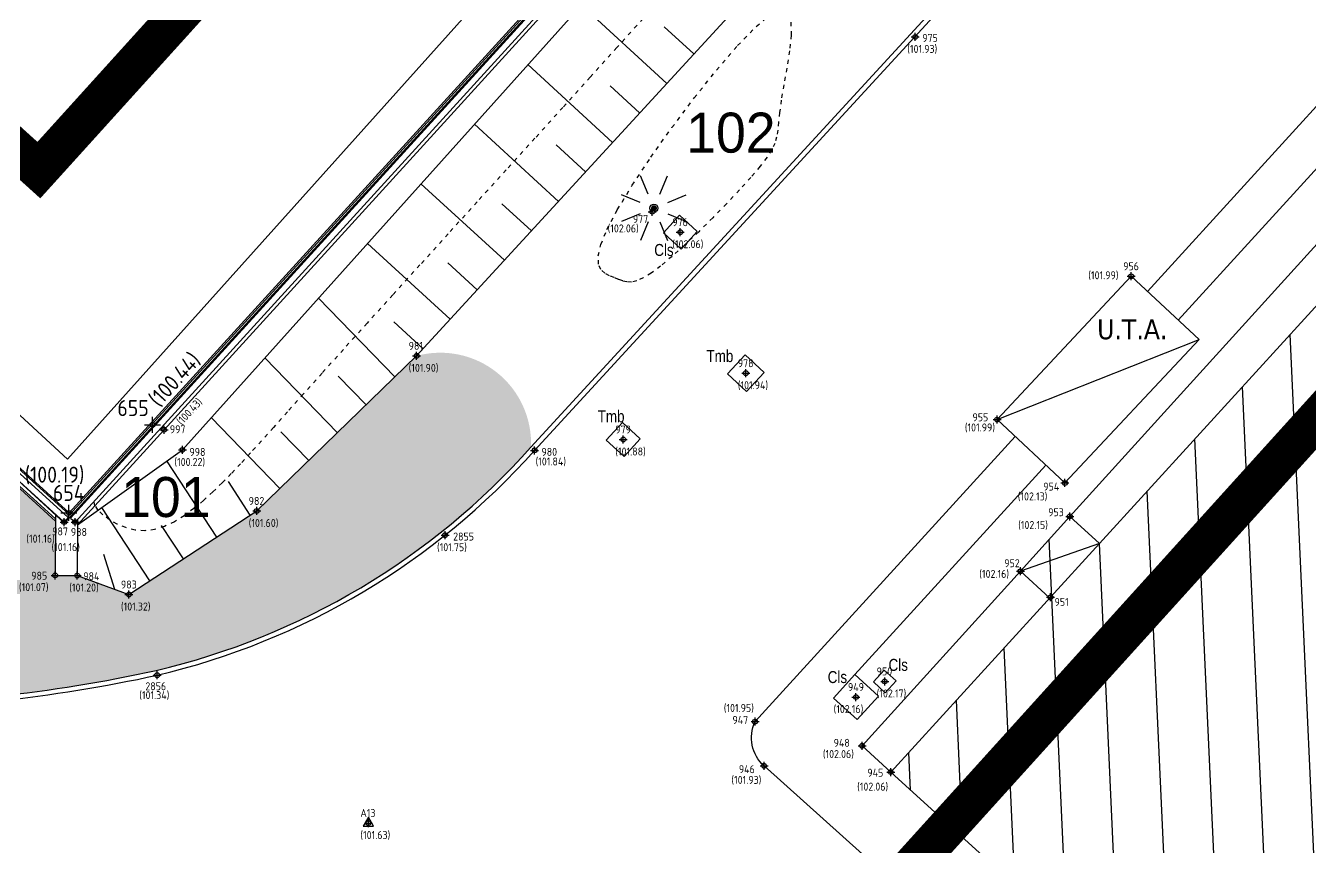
# Model space of a CAD drawing. Extents: x 9555 to 11275, y -8412 to -6382.
# Drawn here: x 10083.71 to 10115.81, y -8083.17 to -8062.63 of the extents above; entities that cross this region are included whole.
import ezdxf
from ezdxf.enums import TextEntityAlignment as Align

# ---------------------------------------------------------------- set-up
doc = ezdxf.new("R2010")
doc.units = 0
doc.header["$MEASUREMENT"] = 0
doc.header["$XCLIPFRAME"] = 2
doc.header["$PDMODE"] = 33
doc.header["$PDSIZE"] = 0.12
doc.linetypes.add('DOT2', pattern=[0.125, 0, -0.125])
doc.linetypes.add('TRATTEGGIATA', pattern=[0.75, 0.5, -0.25])
doc.layers.get('0').update_dxf_attribs({"color": 53, "lineweight": 50})
for name, color, linetype in [('02_CAT', 7, 'Continuous'), ('GEI-Nome_P', 6, 'Continuous'), ('GEI-Punti', 7, 'Continuous'), ('Gei-Punti_3D', 3, 'Continuous'), ('GEI-Quote_P', 3, 'Continuous'), ('GEI-Simboli', 6, 'Continuous'), ('Immagine', 181, 'Continuous'), ('Ril-Aiuola_Retino', 85, 'Continuous'), ('Ril-Fabbr-Camminamento', 4, 'Continuous'), ('Ril-Fabbr_Retino', 8, 'Continuous'), ('Ril-Muro', 6, 'Continuous'), ('Ril-Palo_Lampione', 20, 'Continuous'), ('Ril-Strada', 4, 'Continuous'), ('Ril-Strada_Marciapiede', 4, 'Continuous'), ('Ril-Struttura_U.T.A.', 7, 'Continuous'), ('Ril-Tomb_CEMENTO-Cls', 5, 'Continuous'), ('Ril-Tombino', 5, 'Continuous'), ('Ril_PQ1-Ciglio', 72, 'Continuous'), ('Ril_PQ1-CLV', 62, 'DOT2'), ('Ril_PQ1-Piede', 74, 'Continuous'), ('Ril_PQ1-Scarpate', 65, 'Continuous')]:
    doc.layers.add(name, color=color, linetype=linetype)
for name, color, linetype, lineweight in [('Fgl.957E_Estratto', 5, 'Continuous', 30), ('Ril-Fabbr', 9, 'Continuous', 30), ('x Area Rilievo', 1, 'Continuous', 15)]:
    doc.layers.add(name, color=color, linetype=linetype, lineweight=lineweight)
doc.layers.add('Gei-Nome_p(OFF)', color=251, linetype='Continuous', plot=False)
doc.styles.add('HELVLA', font='helvl', dxfattribs={"width": 0.8})
doc.styles.get("Standard").update_dxf_attribs({"font": 'isocp.shx'})
doc.styles.add('Tahoma', font='tahoma.ttf')
doc.styles.add('Univcl', font='UNIVCL.shx')
picture_1 = doc.add_image_def('image2.png', size_in_pixel=(4950, 3510))
picture_2 = doc.add_image_def('image3.png', size_in_pixel=(3510, 4950))

# ---------------------------------------------------------------- blocks, each defined once
blk = doc.blocks.new('PALO-ILLUM01_15')
at = {"layer": 'Ril-Palo_Lampione'}
h = blk.add_hatch(color=256, dxfattribs=at)
edge = h.paths.add_edge_path()
edge.add_arc((0, 0), 0.075, 0, 360)
for p, q in [((-0.143506287046162, 0.3464548247293203), (-0.334848003244527, 0.8083945909784093)), ((0.143506287046162, 0.3464548247293203), (0.334848003244527, 0.8083945909784093)), ((-0.3462938233607868, 0.1438943636914513), (-0.8080189212878537, 0.3357535150088668)), ((0.3462938233607868, 0.1438943636914513), (0.8080189212878537, 0.3357535150088668)), ((-0.3467755222732791, -0.1427295945208775), (-0.809142885358098, -0.3330357204180479)), ((0.3467755222732791, -0.1427295945208775), (0.809142885358098, -0.3330357204180479)), ((-0.1446699739465765, -0.345970517007297), (-0.3375632725125767, -0.8072645396960008)), ((0.1446699739465765, -0.345970517007297), (0.3375632725125767, -0.8072645396960008))]:
    blk.add_line(p, q, dxfattribs=at)
at = {"layer": 'Ril-Palo_Lampione', "color": 7}
blk.add_circle((0, 0), 0.09972012964650094, dxfattribs=at)
blk = doc.blocks.new('-Fgl. 957E Estratto Foglio Intero_PostFR2')
at = {"layer": 'Immagine'}
image = blk.add_image(picture_1, insert=(9917.283654509196, -8422.509303729323), size_in_units=(838.1827212973916, 594.3477478290598), rotation=0.001090204153391001, dxfattribs=at)
image.set_boundary_path([(308.7555908007198, 193.6289745913382), (4680.161310497795, 3410.458243007306)])
image.dxf.flags = 15
blk = doc.blocks.new('-Fgl. 958 Estratto Foglio Intero_PostFR3')
at = {"layer": 'Immagine'}
image = blk.add_image(picture_2, insert=(9716.786041246873, -8308.17513906339), size_in_units=(1485.8142875308895, 2095.3791234409982), rotation=-0.001043539486264, dxfattribs=at)
image.set_boundary_path([(486.9858317041253, 415.0435325266662), (2987.88009123626, 4584.843253445799)])
image.dxf.flags = 15
blk = doc.blocks.new('- Fogli_Unione (Estratti_20043_SpostatoComeAll.957E_SuRIL_PostFR1-FR2-FR3 (2021-02-08)')
for name in ['-Fgl. 958 Estratto Foglio Intero_PostFR3', '-Fgl. 957E Estratto Foglio Intero_PostFR2']:
    blk.add_blockref(name, (0, 0))
blk = doc.blocks.new('2493-1_PostFRAZ')
at = {"layer": 'Fgl.957E_Estratto'}
blk.add_line((10084.67396878237, -8075.064809115396), (10071.85188144483, -8063.231930504124), dxfattribs=at)
blk.add_lwpolyline([(10084.67396878237, -8075.064809115396), (10142.13065347776, -8011.985119807934)], dxfattribs=at)
at = {"layer": '02_CAT'}
blk.add_blockref('- Fogli_Unione (Estratti_20043_SpostatoComeAll.957E_SuRIL_PostFR1-FR2-FR3 (2021-02-08)', (2.400635534626417, 6.76379925128731), dxfattribs=at)

msp = doc.modelspace()

# ---------------------------------------------------------------- hatches: boundary and pattern name
at = {"layer": 'Ril-Aiuola_Retino'}
h = msp.add_hatch(dxfattribs=at)
h.set_pattern_fill('TEXTURE', color=256, scale=3, angle=90)
h.set_pattern_definition([(90, (-1.44, 2.16), (-2.28, 1.32), [0.12, -2.01, 0.09, -0.8699999999999999, 0.18, -2.13]), (99.99999999999999, (-2.67, 1.59), (-2.853442849732936, 0.8067613670150445), [0.21, -0.5099999999999999, 0.27, -1.59, 0.15, -1.98]), (110, (-1.71, 1.29), (-2.209762533757766, 1.334709535592093), [0.24, -1.65, 0.21, -1.23, 0.15, -0.96]), (120, (-1.53, 2.16), (-2.540518682742054, -0.2196925639128059), [0.15, -0.9899999999999999, 0.12, -1.47, 0.08999999999999998, -1.95]), (130, (-2.19, 1.32), (-2.163703554074118, 0.3383591731976974), [0.12, -1.32, 0.09, -0.8400000000000001, 0.24, -1.53]), (140, (-1.11, 1.77), (-2.35733494025581, -0.8024786473477873), [0.06, -1.11, 0.15, -1.83, 0.18, -0.9299999999999999]), (150, (-1.32, 1.86), (-2.237076581449592, -0.9947302994931883), [0.15, -1.23, 0.06, -1.44, 0.12, -1.11]), (160, (-0.9599999999999999, 1.53), (-2.155868477983183, -1.098922702303704), [0.08999999999999998, -0.57, 0.18, -0.9599999999999999, 0.12, -1.32]), (170, (-2.73, 1.68), (-1.647194504535999, -2.085653438188235), [0.21, -1.32, 0.08999999999999998, -1.56, 0.18, -1.47]), (180, (-1.44, 1.86), (-1.11, -2.64), [0.18, -0.9299999999999999, 0.12, -1.83, 0.06, -1.86]), (190, (-2.37, 1.38), (-1.45145291151213, -2.479714589557226), [0.21, -1.17, 0.18, -0.96, 0.21, -2.19]), (200, (-0.6599999999999999, 1.17), (-0.8169113832647705, -2.404403417043912), [0.24, -0.78, 0.12, -1.59, 0.18, -1.74]), (210, (-1.02, 0.36), (-0.2849226783578577, -2.866499444855586), [0.15, -2.01, 0.18, -0.9299999999999999, 0.21, -1.23]), (220, (-0.3599999999999999, 1.02), (-0.7126608126250225, -2.791077671106385), [0.08999999999999998, -0.6599999999999999, 0.12, -1.29, 0.24, -1.68]), (230, (-2.76, 0.1200000000000002), (0.3420568782006699, -2.205968515658284), [0.18, -1.08, 0.21, -0.9299999999999999, 0.12, -1.26]), (240, (-0.1799999999999998, 2.61), (1.207672585833788, -2.048249722427793), [0.12, -0.8400000000000001, 0.24, -1.86, 0.21, -1.71]), (250, (-1.86, 0.6300000000000001), (1.624286891851902, -2.379010738302391), [0.18, -1.26, 0.15, -1.14, 0.12, -1.83]), (260, (-1.14, 0.8100000000000002), (1.691231651014422, -2.156440470452878), [0.27, -0.9899999999999999, 0.18, -1.35, 0.24, -1.32])])
edge = h.paths.add_edge_path()
edge.add_line((10053.72848894151, -8053.38570111679), (10056.8882, -8049.9121))
edge.add_line((10056.8882, -8049.9121), (10084.45247813717, -8075.014260575386))
edge.add_line((10084.45247813717, -8075.014260575386), (10084.4451, -8076.3711))
edge.add_line((10084.4451, -8076.3711), (10084.9968, -8076.3741))
edge.add_line((10084.9968, -8076.3741), (10086.2886, -8076.8484))
edge.add_line((10086.2886, -8076.8484), (10089.4799, -8074.7599))
edge.add_line((10089.4799, -8074.7599), (10093.4773, -8070.8829))
edge.add_arc((10094.06927654108, -8073.071272377026), 2.267026661890408, -2.346743222350824, 105.1368052899513, ccw=False)
edge.add_arc((10082.81119942297, -8061.123809409587), 18.10650731999908, 283.2657927894478, 318.3199480741794, ccw=False)
edge.add_arc((10079.01460136548, -8042.198300626294), 37.40381429144605, 269.94916942252615, 282.2738587833335, ccw=False)
edge.add_line((10078.98141816688, -8079.60210019832), (10071.49565323268, -8079.588490626352))
edge.add_arc((10070.61449611676, -8069.383372223617), 10.24308935218201, 263.917207823197, 274.93494287035867, ccw=False)
edge.add_line((10069.52908270928, -8079.568791076647), (10065.4810353269, -8079.255627055277))
edge.add_arc((10065.65523609822, -8078.354302951702), 0.9180038389958332, 226.8020009415644, 259.06119852695133, ccw=False)
edge.add_line((10065.02684259773, -8079.023520895988), (10063.9724, -8077.926))
edge.add_line((10063.9724, -8077.926), (10068.07752425427, -8073.279716016322))
edge.add_line((10068.07752425427, -8073.279716016322), (10073.5804, -8078.1481))
edge.add_line((10073.5804, -8078.1481), (10079.0158, -8072.004))
edge.add_line((10079.0158, -8072.004), (10069.8794, -8063.89))
edge.add_line((10069.8794, -8063.89), (10060.37107203688, -8074.651767291364))
edge.add_line((10060.37107203688, -8074.651767291364), (10058.48610367705, -8072.881788055062))
edge.add_line((10058.48610367705, -8072.881788055062), (10064.24880271048, -8066.494949321075))
edge.add_line((10064.24880271048, -8066.494949321075), (10064.0926597993, -8066.275843243106))
edge.add_line((10064.0926597993, -8066.275843243106), (10066.3437, -8063.781))
edge.add_line((10066.3437, -8063.781), (10057.3799, -8055.6506))
edge.add_line((10057.3799, -8055.6506), (10056.89986690192, -8056.182623964226))
edge.add_line((10056.89986690192, -8056.182623964226), (10053.72848894151, -8053.38570111679))
edge = h.paths.add_edge_path(flags=16)
edge.add_arc((10064.02349575416, -8059.798506169219), 0.2999999999992724, 0, 360)
edge = h.paths.add_edge_path(flags=16)
edge.add_arc((10065.23279870213, -8058.465244612), 0.3500000000003638, 0, 360)
edge = h.paths.add_edge_path(flags=16)
edge.add_arc((10066.34868322882, -8066.72591773479), 0.2999999999992724, 0, 360)
h.paths.add_polyline_path([(10080.0605, -8072.6679), (10083.004, -8075.3894), (10079.587, -8079.0985), (10076.6435, -8076.377)], flags=16)
h.paths.add_polyline_path([(10074.64495223468, -8078.339169779939), (10074.65106977992, -8079.189147765324), (10075.50104776531, -8079.183030220077), (10075.49493022006, -8078.333052234691)], flags=16)
h.paths.add_polyline_path([(10060.22874749439, -8071.996703427514), (10059.86030342751, -8072.40505250561), (10060.26865250561, -8072.773496572488), (10060.63709657249, -8072.36514749439)], flags=16)
h.paths.add_polyline_path([(10060.13238341326, -8071.225795120592), (10059.87069512059, -8071.528316586736), (10060.17321658674, -8071.790004879407), (10060.43490487941, -8071.487483413263)], flags=16)
h.paths.add_polyline_path([(10061.58968341326, -8072.606695120592), (10061.32799512059, -8072.909216586736), (10061.63051658674, -8073.170904879407), (10061.89220487941, -8072.868383413263)], flags=16)
edge = h.paths.add_edge_path(flags=16)
edge.add_arc((10081.60243467607, -8077.788916861025), 0.09972012964681198, 0, 360)
edge = h.paths.add_edge_path(flags=16)
edge.add_arc((10065.70599785284, -8078.474403980041), 0.4500000000007276, 0, 360)
at = {"layer": 'Ril-Fabbr_Retino'}
h = msp.add_hatch(dxfattribs=at)
h.set_pattern_fill('ANSI31', color=256, scale=10, angle=47.61711387102203, style=0)
h.set_pattern_definition([(92.61711387102203, (0, 0), (-1.248696219503673, -0.05707671501789346), [])])
edge = h.paths.add_edge_path()
edge.add_arc((10092.47496317699, -8072.068857091795), 26.6573154355305, 319.3272876150879, 363.0599982610537)
edge.add_line((10119.09427015206, -8070.645845357319), (10116.8783, -8068.6236))
edge.add_line((10116.8783, -8068.6236), (10110.53805391817, -8075.571221871493))
edge.add_line((10110.53805391817, -8075.571221871493), (10109.7976, -8074.8955))
edge.add_line((10109.7976, -8074.8955), (10108.564, -8076.2672))
edge.add_line((10108.564, -8076.2672), (10109.2945329762, -8076.933868239245))
edge.add_line((10109.2945329762, -8076.933868239245), (10105.3226, -8081.2863))
edge.add_line((10105.3226, -8081.2863), (10111.219, -8086.6566))
edge.add_line((10111.219, -8086.6566), (10110.5446, -8087.3486))
edge.add_line((10110.5446, -8087.3486), (10112.6930659245, -8089.442422860525))

# ---------------------------------------------------------------- linework, layer by layer
at = {"layer": 'Gei-Nome_p(OFF)'}
for p, q in [((10084.7879, -8075.0092), (10084.7879, -8074.6092)), ((10084.5879, -8074.8092), (10084.9879, -8074.8092))]:
    msp.add_line(p, q, dxfattribs=at)
for p in [(10105.9367, -8062.9111), (10084.7879, -8074.8092), (10109.3148, -8076.9155)]:
    msp.add_point(p, dxfattribs=at)
at = {"layer": 'GEI-Punti', "lineweight": 30}
msp.add_lwpolyline([(10092.271, -8082.410000000001), (10092.14109618943, -8082.635), (10092.40090381057, -8082.635)], close=True, dxfattribs=at)
at = {"layer": 'GEI-Punti'}
for p in [(10099.3653, -8067.2816), (10100.0657, -8067.7918), (10111.3317, -8068.8935), (10093.4773, -8070.8829), (10101.7021, -8071.3167), (10086.8806, -8072.6051), (10087.1663, -8072.7303), (10107.9799, -8072.4758), (10098.6408, -8072.9738), (10087.6231, -8073.235), (10096.4234, -8073.2446), (10109.6749, -8074.0604), (10089.4799, -8074.7599), (10109.7976, -8074.8955), (10084.6685, -8075.0368), (10084.9404, -8075.0369), (10094.1861, -8075.3652), (10108.564, -8076.2672), (10084.4451, -8076.3711), (10084.9968, -8076.3741), (10086.2886, -8076.8484), (10086.9926, -8078.8642), (10105.1722, -8079.0209), (10104.4551, -8079.411), (10101.932, -8080.0254), (10104.6069, -8080.6312), (10102.1577, -8081.1309), (10105.3226, -8081.2863), (10092.271, -8082.56)]:
    msp.add_point(p, dxfattribs=at)
at = {"layer": 'Gei-Punti_3D'}
for p in [(10105.9367, -8062.9111, 101.927), (10099.3653, -8067.2816, 102.0584), (10100.0657, -8067.7918, 102.062), (10111.3317, -8068.8935, 101.994), (10093.4773, -8070.8829, 101.9011), (10101.7021, -8071.3167, 101.9375), (10086.8806, -8072.6052, 100.4448), (10087.1663, -8072.7303, 100.4261), (10107.9799, -8072.4758, 101.9944), (10098.6408, -8072.9738, 101.8811), (10087.6231, -8073.235, 100.2173), (10096.4234, -8073.2446, 101.8441), (10109.6749, -8074.0604, 102.1282), (10084.7878, -8074.8093, 100.1894), (10089.4799, -8074.7599, 101.6023), (10109.7976, -8074.8955, 102.1508), (10084.6685, -8075.0368, 101.1634), (10084.9404, -8075.0369, 101.1581), (10094.1861, -8075.3652, 101.7542), (10108.564, -8076.2672, 102.1568), (10084.4451, -8076.3711, 101.0724), (10084.9968, -8076.3741, 101.1976), (10086.2886, -8076.8484, 101.3167), (10086.9926, -8078.8642, 101.3424), (10105.1722, -8079.0209, 102.1662), (10104.4551, -8079.411, 102.1625), (10101.932, -8080.0254, 101.9463), (10104.6069, -8080.6312, 102.0613), (10102.1577, -8081.1309, 101.9263), (10105.3226, -8081.2863, 102.0612), (10092.271, -8082.56, 101.626)]:
    msp.add_point(p, dxfattribs=at)
at = {"layer": 'GEI-Simboli'}
for p, q in [((10105.8367, -8062.9111), (10106.0367, -8062.9111)), ((10105.9367, -8063.0111), (10105.9367, -8062.8111)), ((10099.3653, -8067.3816), (10099.3653, -8067.1816)), ((10099.2653, -8067.2816), (10099.4653, -8067.2816)), ((10099.9657, -8067.7918), (10100.1657, -8067.7918)), ((10100.0657, -8067.8918), (10100.0657, -8067.6918)), ((10111.3317, -8068.9935), (10111.3317, -8068.7935)), ((10111.2317, -8068.8935), (10111.4317, -8068.8935)), ((10093.3773, -8070.8829), (10093.5773, -8070.8829)), ((10093.4773, -8070.9829), (10093.4773, -8070.7829)), ((10101.6021, -8071.3167), (10101.8021, -8071.3167)), ((10101.7021, -8071.4167), (10101.7021, -8071.2167)), ((10086.6806, -8072.6051), (10087.0806, -8072.6051)), ((10086.8806, -8072.8051), (10086.8806, -8072.4051)), ((10087.1663, -8072.8303), (10087.1663, -8072.6303)), ((10107.8799, -8072.4758), (10108.0799, -8072.4758)), ((10107.9799, -8072.5758), (10107.9799, -8072.3758)), ((10087.0663, -8072.7303), (10087.2663, -8072.7303)), ((10098.5408, -8072.9738), (10098.7408, -8072.9738)), ((10098.6408, -8073.0738), (10098.6408, -8072.8738)), ((10087.5231, -8073.235), (10087.7231, -8073.235)), ((10087.6231, -8073.335), (10087.6231, -8073.135)), ((10096.3234, -8073.2446), (10096.5234, -8073.2446)), ((10096.4234, -8073.3446), (10096.4234, -8073.1446)), ((10109.6749, -8074.1604), (10109.6749, -8073.9604)), ((10109.5749, -8074.0604), (10109.7749, -8074.0604)), ((10084.6685, -8075.1368), (10084.6685, -8074.9368)), ((10084.9404, -8075.1369), (10084.9404, -8074.9369)), ((10089.3799, -8074.7599), (10089.5799, -8074.7599)), ((10089.4799, -8074.8599), (10089.4799, -8074.6599)), ((10109.6976, -8074.8955), (10109.8976, -8074.8955)), ((10109.7976, -8074.9955), (10109.7976, -8074.7955)), ((10084.5685, -8075.0368), (10084.7685, -8075.0368)), ((10084.8404, -8075.0369), (10085.0404, -8075.0369)), ((10094.0861, -8075.3652), (10094.2861, -8075.3652)), ((10094.1861, -8075.4652), (10094.1861, -8075.2652)), ((10108.564, -8076.3672), (10108.564, -8076.1672)), ((10084.3451, -8076.3711), (10084.5451, -8076.3711)), ((10084.4451, -8076.4711), (10084.4451, -8076.2711)), ((10084.8968, -8076.3741), (10085.0968, -8076.3741)), ((10084.9968, -8076.4741), (10084.9968, -8076.2741)), ((10108.464, -8076.2672), (10108.664, -8076.2672)), ((10086.1886, -8076.8484), (10086.3886, -8076.8484)), ((10086.2886, -8076.9484), (10086.2886, -8076.7484)), ((10109.3148, -8077.0155), (10109.3148, -8076.8155)), ((10109.2148, -8076.9155), (10109.4148, -8076.9155)), ((10086.9926, -8078.9642), (10086.9926, -8078.7642)), ((10086.8926, -8078.8642), (10087.0926, -8078.8642)), ((10105.0722, -8079.0209), (10105.2722, -8079.0209)), ((10105.1722, -8079.1209), (10105.1722, -8078.9209)), ((10104.3551, -8079.411), (10104.5551, -8079.411)), ((10104.4551, -8079.511), (10104.4551, -8079.311)), ((10101.832, -8080.0254), (10102.032, -8080.0254)), ((10101.932, -8080.1254), (10101.932, -8079.9254)), ((10104.5069, -8080.6312), (10104.7069, -8080.6312)), ((10104.6069, -8080.7312), (10104.6069, -8080.5312)), ((10102.1577, -8081.2309), (10102.1577, -8081.0309)), ((10102.0577, -8081.1309), (10102.2577, -8081.1309)), ((10105.2226, -8081.2863), (10105.4226, -8081.2863)), ((10105.3226, -8081.3863), (10105.3226, -8081.1863)), ((10092.171, -8082.56), (10092.371, -8082.56)), ((10092.271, -8082.66), (10092.271, -8082.46))]:
    msp.add_line(p, q, dxfattribs=at)
at = {"layer": 'Ril-Fabbr', "color": 7}
msp.add_line((10110.53805391817, -8075.571221871493), (10108.564, -8076.2672), dxfattribs=at)
at = {"layer": 'Ril-Fabbr'}
msp.add_lwpolyline([(10112.6930659245, -8089.442422860525), (10110.5446, -8087.3486), (10111.219, -8086.6566), (10105.3226, -8081.2863), (10116.8783, -8068.6236), (10119.09427015206, -8070.645845357319)], dxfattribs=at)
at = {"layer": 'Ril-Fabbr', "color": 7}
msp.add_lwpolyline([(10109.2945329762, -8076.933868239245), (10108.564, -8076.2672), (10109.7976, -8074.8955), (10110.53805391817, -8075.571221871493)], dxfattribs=at)
at = {"layer": 'Ril-Fabbr-Camminamento'}
for points in [[(10109.7976, -8074.8955), (10116.7853, -8067.1918), (10119.00127015206, -8069.214045357318)], [(10105.3226, -8081.2863), (10104.6069, -8080.6312), (10108.564, -8076.2672)]]:
    msp.add_lwpolyline(points, dxfattribs=at)
at = {"layer": 'Ril-Muro'}
for p, q in [((10056.85553137606, -8049.828248292621), (10084.45277087531, -8074.960426030063)), ((10085.00370733709, -8075.103840710081), (10087.1663, -8072.7303)), ((10084.45341986849, -8074.841076184881), (10084.4451, -8076.3711)), ((10085.00445354611, -8074.966612869885), (10084.9968, -8076.3741)), ((10084.4451, -8076.3711), (10084.9968, -8076.3741))]:
    msp.add_line(p, q, dxfattribs=at)
at = {"layer": 'Ril-Muro', "color": 4}
msp.add_line((10056.8882, -8049.9121), (10084.45247813717, -8075.014260575386), dxfattribs=at)
at = {"layer": 'Ril-Muro'}
for points in [[(10165.78063218235, -7925.908678562751), (10195.66293668757, -7953.205024780919), (10084.80232877556, -8074.854367803731), (10056.83534382556, -8049.404295064187)], [(10087.1663, -8072.7303), (10128.8626, -8026.9422), (10142.7528, -8011.8211), (10151.2182, -8002.547), (10160.1567, -7992.6664), (10196.08647321088, -7953.18561195117)]]:
    msp.add_lwpolyline(points, dxfattribs=at)
at = {"layer": 'Ril-Muro', "color": 4}
msp.add_lwpolyline([(10165.75433962405, -7925.935635660931), (10195.60646512027, -7953.207613192093), (10084.79295176753, -8074.805272428822), (10056.8488, -8049.3523)], dxfattribs=at)
at = {"layer": 'Ril-Muro', "color": 7}
for points in [[(10188.5001267258, -7946.561022157434), (10195.76796419813, -7953.201111751964), (10084.82953169856, -8074.93586430298), (10084.9404, -8075.0369), (10195.97953989785, -7953.191616682295), (10188.60115995352, -7946.450438879125)], [(10056.8403857263, -8049.510288861254), (10084.76945637867, -8074.925859432099), (10084.6685, -8075.0368), (10056.85046952778, -8049.722276455384)]]:
    msp.add_lwpolyline(points, dxfattribs=at)
at = {"layer": 'Ril-Strada'}
for points in [[(9971.896239720598, -8134.389019392125), (10028.9098472736, -8071.822492105108), (10039.21107259891, -8065.01830534538), (10065.42012126764, -8036.23235798245), (10067.26869219206, -8037.915446078001), (10057.66611316899, -8048.462159840883), (10084.74964911337, -8073.467344141471), (10110.88746604568, -8044.310408633807), (10152.0884, -7999.1392), (10193.9662, -7953.2259), (10164.61853996409, -7926.554883716326), (10153.61449725936, -7938.633717105652, -0.9616786358909484), (10151.83667599384, -7936.8729689053), (10168.8906, -7918.1618)], [(10064.0926597993, -8066.275843243106), (10064.24880271048, -8066.494949321075), (10058.4057, -8072.9709), (10064.9447, -8079.111, 0.1434791862642484), (10065.4654, -8079.3748), (10069.5181, -8079.6883, 0.04794081485344454), (10071.5007, -8079.7085), (10078.9812, -8079.7221, 0.05383543689574394), (10086.9926, -8078.8642, 0.1541580005488413), (10096.4234, -8073.244600000001), (10140.6301, -8025.1329)], [(10061.84595002214, -8076.036672982951), (10065.02684259773, -8079.023520895988, 0.1417527857696852), (10065.48124196812, -8079.255666968681), (10069.52908270928, -8079.568791076647, 0.04811100705580062), (10071.49565323268, -8079.588490626352), (10078.98141816688, -8079.60210019832, 0.05382850145747668), (10086.96607577062, -8078.747163513302, 0.1541566246837388), (10096.33440189794, -8073.164100193038), (10140.54173699046, -8025.051708999604)], [(10111.73926672017, -8069.274520781581), (10117.0865, -8063.4128, -0.2696208691371431), (10118.1869, -8063.6508), (10120.40287015206, -8065.673045357319)], [(10110.51392447168, -8088.633964692602), (10102.1577, -8081.1309, -0.3301405656986823), (10101.932, -8080.0254), (10108.43276058806, -8072.8991645356, -0.575400020341463)]]:
    msp.add_lwpolyline(points, format="xyb", dxfattribs=at)
at = {"layer": 'Ril-Strada_Marciapiede'}
for p, q in [((10112.50631475568, -8069.991608874251), (10118.24348244709, -8063.702435889966)), ((10104.42916252303, -8078.845909522916), (10109.19980862358, -8073.61625262827))]:
    msp.add_line(p, q, dxfattribs=at)
at = {"layer": 'Ril-Struttura_U.T.A.'}
msp.add_line((10107.9799, -8072.4758), (10113.0267, -8070.4781), dxfattribs=at)
msp.add_lwpolyline([(10109.6749, -8074.0604), (10107.9799, -8072.4758), (10111.3317, -8068.8935), (10113.0267, -8070.4781)], close=True, dxfattribs=at)
at = {"layer": 'Ril-Tomb_CEMENTO-Cls'}
for points in [[(10099.64194525337, -8067.809833186105), (10100.04789923919, -8067.368019244334), (10100.48971318096, -8067.773973230158), (10100.08375919514, -8068.215787171932)], [(10104.89009195631, -8079.034217621158), (10105.15966778158, -8078.738704383843), (10105.4551810189, -8079.008280209115), (10105.18560519363, -8079.303793446432)], [(10103.89001087248, -8079.436935997548), (10104.42916252303, -8078.845909522916), (10105.02018899767, -8079.38506117346), (10104.48103734712, -8079.976087648095)]]:
    msp.add_lwpolyline(points, close=True, dxfattribs=at)
at = {"layer": 'Ril-Tombino'}
for points in [[(10101.24279681838, -8071.336048740513), (10101.72142977199, -8071.775833312461), (10102.16121434394, -8071.297200358856), (10101.68258139033, -8070.857415786909)], [(10098.21683974729, -8072.991669874566), (10098.65865479498, -8073.397624876549), (10099.06460979696, -8072.955809828857), (10098.62279474927, -8072.549854826876)]]:
    msp.add_lwpolyline(points, close=True, dxfattribs=at)
at = {"layer": 'Ril_PQ1-Ciglio'}
msp.add_lwpolyline([(10084.9968, -8076.3741), (10086.2886, -8076.8484), (10089.4799, -8074.7599), (10093.4773, -8070.8829), (10104.0008, -8059.4142), (10112.5452, -8049.5266), (10122.1575, -8038.9783), (10130.7034, -8029.2513), (10138.0233, -8021.3212), (10147.1261, -8015.2087), (10154.5112, -8006.822), (10161.0906, -8012.457)], dxfattribs=at)
at = {"layer": 'Ril_PQ1-CLV'}
for points in [[(10102.8277186849, -8062.540614062501), (10102.8350875, -8062.867545833334), (10102.7958391276, -8063.263157291668), (10102.72884114583, -8063.690303125), (10102.65296113281, -8064.111838020835), (10102.58706666667, -8064.490616666666), (10102.54490442708, -8064.798519466145), (10102.5197375, -8065.043529687499), (10102.49970807292, -8065.242656315103), (10102.47295833333, -8065.412908333333), (10102.42763046875, -8065.571294726561), (10102.35186666667, -8065.734824479166), (10102.23380911458, -8065.92050657552), (10102.0616, -8066.14535), (10101.82779973958, -8066.420977604167), (10101.54264166667, -8066.737467708333), (10101.22077734375, -8067.0795125), (10100.87685833333, -8067.431804166667), (10100.52553619792, -8067.779034895833), (10100.1814625, -8068.105896875), (10099.85928880208, -8068.397082291667), (10099.57366666667, -8068.637283333333), (10099.33543984375, -8068.815176074218), (10099.14022083333, -8068.935372135415), (10098.97981432292, -8069.006467024738), (10098.846025, -8069.037056249999), (10098.73065755208, -8069.035735319009), (10098.62551666667, -8069.011099739582), (10098.52240703125, -8068.97174501953), (10098.41313333333, -8068.926266666666), (10098.29371529948, -8068.879073828125), (10098.1770328125, -8068.817830208333), (10098.08018079427, -8068.726013151041), (10098.02025416667, -8068.5871), (10098.01434785156, -8068.384568098958), (10098.07955677083, -8068.101894791666), (10098.23297584635, -8067.722557421875), (10098.4917, -8067.230033333333), (10098.86488151042, -8066.61778219401), (10099.32990208333, -8065.91919296875), (10099.85620078125, -8065.177636946614), (10100.41321666667, -8064.436485416667), (10100.97038880208, -8063.739109667968), (10101.49715625, -8063.128880989582), (10101.96295807292, -8062.649170670572), (10102.33723333333, -8062.34335)], [(10099.13410416667, -8062.454602083333), (10098.48191132813, -8063.177514746094), (10097.81505833334, -8063.915979947917), (10097.13206471354, -8064.671468196614), (10096.43145, -8065.44545), (10095.71388170573, -8066.23712249349), (10094.98861927083, -8067.036589322917), (10094.26707011719, -8067.831680761719), (10093.56064166667, -8068.610227083333), (10092.88074134115, -8069.360058561198), (10092.2387765625, -8070.06900546875), (10091.64615475261, -8070.724898079427), (10091.11428333333, -8071.315566666667), (10090.6510585612, -8071.832403027343), (10090.25033203125, -8072.281045052084), (10089.90244417318, -8072.670692154948), (10089.59773541667, -8073.01054375), (10089.32654619141, -8073.309799251302), (10089.07921692708, -8073.577658072917), (10088.84608805339, -8073.823319628907), (10088.6175, -8074.055983333333), (10088.3855352539, -8074.282312011718), (10088.14924453125, -8074.498822135417), (10087.90942060547, -8074.699493587239), (10087.66685625, -8074.87830625), (10087.42234423828, -8075.029240006511), (10087.17667734375, -8075.146274739583), (10086.93064833984, -8075.223390332031), (10086.68505, -8075.254566666666), (10086.44182724609, -8075.23653782552), (10086.20753359375, -8075.177054687499), (10085.98987470703, -8075.086622330728), (10085.79655625, -8074.975745833332), (10085.63528388672, -8074.854930273436), (10085.51376328125, -8074.734680729166), (10085.43970009765, -8074.625502278646), (10085.4208, -8074.5379)]]:
    msp.add_lwpolyline(points, dxfattribs=at)
at = {"layer": 'Ril_PQ1-Piede'}
msp.add_lwpolyline([(10085.00370733709, -8075.103840710081), (10087.6231, -8073.235), (10099.6915, -8059.7669), (10112.1017, -8045.9772), (10121.6853, -8035.7088), (10130.4356, -8026.2612), (10136.8053, -8019.9486)], dxfattribs=at)
at = {"layer": 'Ril_PQ1-Scarpate'}
for p, q in [((10099.72522506426, -8064.073798637872), (10097.58881179904, -8062.113459192553)), ((10100.40131704703, -8063.336981407596), (10099.66449981675, -8062.660889424825)), ((10098.37304109871, -8065.547433098423), (10096.25402417084, -8063.60305626055)), ((10099.04913308149, -8064.810615868148), (10098.31231585121, -8064.134523885376)), ((10097.02085713317, -8067.021067558975), (10094.91923654263, -8065.092653328546)), ((10097.69694911594, -8066.284250328699), (10096.96013188567, -8065.608158345928)), ((10095.66867316763, -8068.494702019527), (10093.58444891443, -8066.582250396544)), ((10096.3447651504, -8067.757884789251), (10095.60794792012, -8067.08179280648)), ((10094.31648920208, -8069.968336480079), (10092.24966128623, -8068.07184746454)), ((10094.99258118485, -8069.231519249803), (10094.25576395458, -8068.555427267032)), ((10092.93263242744, -8071.411162415276), (10091.02232519348, -8069.441530705958)), ((10093.64039721931, -8070.705153710354), (10092.90357998903, -8070.029061727583)), ((10091.49696327323, -8072.803589820804), (10089.68434957273, -8070.934685511708)), ((10092.21479785033, -8072.10737611804), (10091.51858414757, -8071.389541540937)), ((10090.06129411902, -8074.196017226332), (10088.34637395199, -8072.427840317459)), ((10090.77912869613, -8073.499803523568), (10090.08291499336, -8072.781968946465)), ((10088.48411454374, -8075.411577349479), (10087.23901868283, -8073.509027949941)), ((10089.32085821813, -8074.863982587481), (10088.77326345614, -8074.027238913091)), ((10086.81062719496, -8076.506766873475), (10085.6096011491, -8074.671557670617)), ((10087.64737086935, -8075.959172111477), (10087.09977610736, -8075.122428437086)), ((10085.93552590814, -8076.71876457519), (10085.65882167278, -8075.84821218949))]:
    msp.add_line(p, q, dxfattribs=at)
at = {"layer": 'x Area Rilievo', "linetype": 'TRATTEGGIATA', "lineweight": 0, "ltscale": 10, "const_width": 1}
msp.add_lwpolyline([(10561.07149934658, -7840.39094901755), (10415.94621352923, -7709.14709076673), (10326.9597508744, -7738.791306180847), (10288.99635219976, -7748.931552523323), (10283.89479490509, -7766.399348722887), (10280.73648282939, -7779.083123725182), (10263.2485047391, -7802.295731300152), (10149.98806323699, -7927.535526623604), (10182.71201299121, -7957.129386844181), (10084.03719166614, -8066.240867096521), (10054.06449289553, -8039.135097025583), (10024.50474021594, -8071.821331745366), (10019.77499984519, -8077.051328274692), (10070.40855334693, -8122.841714705921), (10149.87789731431, -8034.967854677781), (10222.80398030987, -8100.918460359984), (10229.34239375365, -8093.52879458494), (10229.34239375365, -8093.52879458494), (10397.88770391234, -7907.156749173051), (10402.97828697195, -7911.760411158812), (10454.44046181826, -7958.30016019544)], close=True, dxfattribs=at)

# ---------------------------------------------------------------- block references
at = {"layer": '02_CAT'}
msp.add_blockref('2493-1_PostFRAZ', (0, 0), dxfattribs=at)
at = {"layer": 'Ril-Palo_Lampione'}
msp.add_blockref('PALO-ILLUM01_15', (10099.40729696135, -8067.191154660185), dxfattribs=at)

# ---------------------------------------------------------------- texts
at = {"layer": 'GEI-Nome_P'}
for s, height, p in [('975', 0.2, (10106.11109380645, -8063.036577721553)), ('977', 0.2, (10098.87942492528, -8067.562300273922)), ('976', 0.2, (10099.8657, -8067.6418)), ('956', 0.2, (10111.1317, -8068.7435)), ('981', 0.2, (10093.2773, -8070.7329)), ('978', 0.2, (10101.5021, -8071.1667)), ('655', 0.4, (10085.99971694585, -8072.387979681445)), ('955', 0.2, (10107.3664066185, -8072.517685381927)), ('997', 0.2, (10087.30961110689, -8072.817880992267)), ('979', 0.2, (10098.4408, -8072.8238)), ('998', 0.2, (10087.79941892356, -8073.385274806032)), ('980', 0.2, (10096.59521394229, -8073.382505009899)), ('954', 0.2, (10109.13524472234, -8074.249892356923)), ('982', 0.2, (10089.2799, -8074.6099)), ('953', 0.2, (10109.25746093778, -8074.891200328025)), ('987', 0.2, (10084.37150128687, -8075.371503926622)), ('988', 0.2, (10084.8359870621, -8075.385161387578)), ('2855', 0.2, (10094.38931324981, -8075.499628153273)), ('952', 0.2, (10108.15991177299, -8076.165772478006)), ('985', 0.2, (10083.84768162821, -8076.478148413698)), ('984', 0.2, (10085.14746226709, -8076.491166871773)), ('983', 0.2, (10086.0886, -8076.6984)), ('951', 0.2, (10109.41634939372, -8077.133879834328)), ('950', 0.2, (10104.9722, -8078.8709)), ('2856', 0.2, (10086.6988165759, -8079.241391923851)), ('949', 0.2, (10104.2551, -8079.261)), ('947', 0.2, (10101.36837953592, -8080.082365455682)), ('948', 0.2, (10103.89714642618, -8080.655039692816)), ('946', 0.2, (10101.52842500948, -8081.314064947314)), ('945', 0.2, (10104.73938974835, -8081.402281144754)), ('A13', 0.2, (10092.071, -8082.41))]:
    msp.add_text(s, height=height, dxfattribs=at).set_placement(p)
at = {"layer": 'Gei-Nome_p(OFF)'}
for s, height, p in [('(100.19)', 0.4, (10083.68430653554, -8074.053466518477)), ('654', 0.4, (10084.3879, -8074.5092)), ('(101.16)', 0.2, (10083.72436379982, -8075.551910572366))]:
    msp.add_text(s, height=height, dxfattribs=at).set_placement(p)
at = {"layer": 'GEI-Quote_P'}
for s, p in [('(101.93)', (10105.7367, -8063.3111)), ('(102.06)', (10098.24967355121, -8067.797556845751)), ('(102.06)', (10099.8657, -8068.1918)), ('(101.99)', (10110.26041037469, -8068.968768340577)), ('(101.90)', (10093.2773, -8071.2829)), ('(101.94)', (10101.5021, -8071.7167)), ('(101.99)', (10107.17442754851, -8072.772475117503)), ('(101.88)', (10098.4408, -8073.3738)), ('(100.22)', (10087.4231, -8073.635)), ('(101.84)', (10096.44858295382, -8073.623663075387)), ('(102.13)', (10108.49753691731, -8074.496002581235)), ('(101.60)', (10089.2799, -8075.1599)), ('(102.15)', (10108.50733615998, -8075.210418359964)), ('(101.75)', (10093.9861, -8075.7652)), ('(102.16)', (10107.53631327689, -8076.432350627795)), ('(101.07)', (10083.54043209342, -8076.764422965008)), ('(101.20)', (10084.7968, -8076.7741)), ('(101.32)', (10086.0886, -8077.2484)), ('(101.34)', (10086.54641035381, -8079.463366388285)), ('(102.17)', (10104.9722, -8079.4209)), ('(101.95)', (10101.15121548493, -8079.784310003693)), ('(102.16)', (10103.89556273737, -8079.811)), ('(102.06)', (10103.62728393074, -8080.935286675759)), ('(101.93)', (10101.34156765307, -8081.581379796653)), ('(102.06)', (10104.48392023865, -8081.750139580182)), ('(101.63)', (10092.071, -8082.96))]:
    msp.add_text(s, height=0.2, dxfattribs=at).set_placement(p)
at = {"layer": 'GEI-Quote_P', "color": 4}
for s, height, rotation, p in [('(100.44)', 0.4, 47.65668858138416, (10087.04163171649, -8072.191132795848)), ('(100.43)', 0.2, 47.67090356324373, (10087.6100589019, -8072.630408579076))]:
    msp.add_text(s, height=height, rotation=rotation, dxfattribs=at).set_placement(p)
msp.add_text('(101.16)', height=0.2, dxfattribs=at).set_placement((10084.35234832305, -8075.762252912656))
at = {"layer": 'Ril-Struttura_U.T.A.', "style": 'Tahoma'}
msp.add_text('U.T.A.', height=0.5, dxfattribs=at).set_placement((10110.48025411046, -8070.4675018732))
at = {"layer": 'Ril-Tomb_CEMENTO-Cls', "style": 'HELVLA', "width": 0.8}
for p in [(10099.65639632656, -8068.230221756015), (10105.51083318064, -8078.600922841427), (10103.99060343095, -8078.905313161922)]:
    msp.add_text('Cls', height=0.3, dxfattribs=at).set_placement(p, align=Align.MIDDLE)
at = {"layer": 'Ril-Tombino', "style": 'HELVLA', "width": 0.8}
for p in [(10101.05488094101, -8070.881946420292), (10098.33645680962, -8072.389061350093)]:
    msp.add_text('Tmb', height=0.3, dxfattribs=at).set_placement(p, align=Align.MIDDLE)
at = {"layer": 'Ril_PQ1-CLV', "style": 'Univcl'}
for s, p in [('102', (10100.21404780196, -8065.803159731172, 102)), ('101', (10086.0947790559, -8074.91111959215, 101))]:
    msp.add_text(s, height=1, dxfattribs=at).set_placement(p)

doc.saveas('drawing.dxf')
